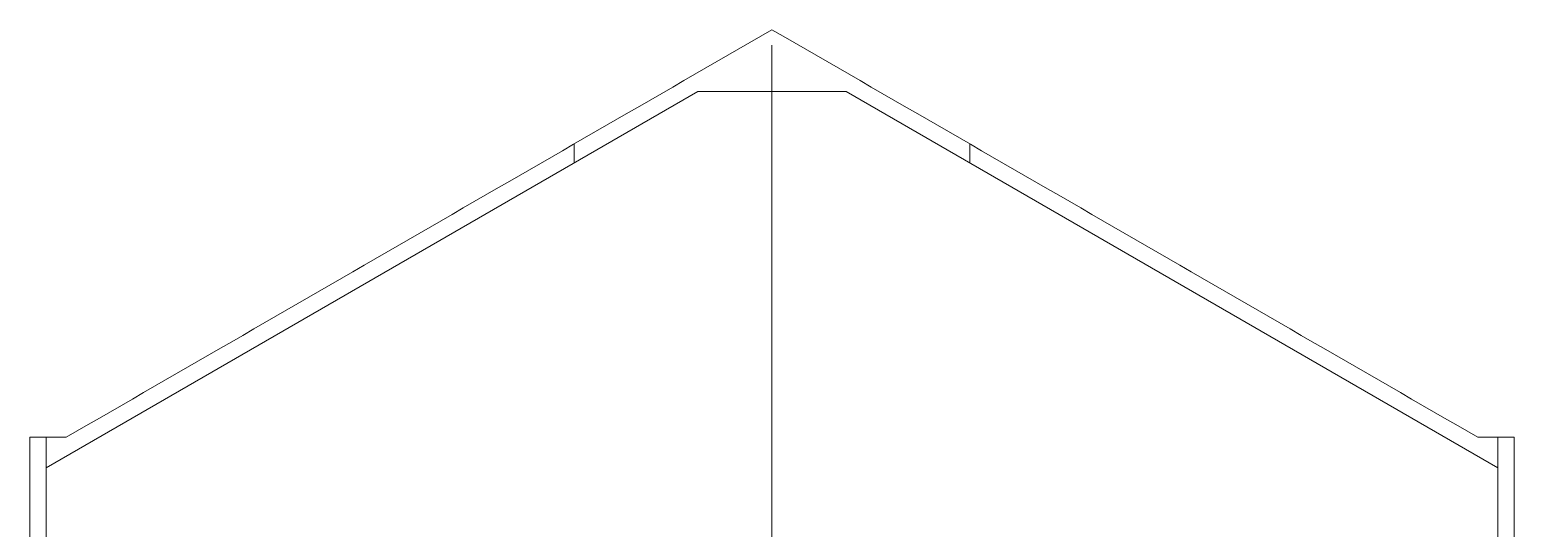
# Model space of a CAD drawing. Header units: millimetres. Extents: x 4137 to 6698, y 1400 to 3585.
# Drawn here: x 5211.35 to 5220.35, y 3357.81 to 3360.83 of the extents above; entities that cross this region are included whole.
import ezdxf

# ---------------------------------------------------------------- set-up
doc = ezdxf.new("R2010")
doc.units = ezdxf.units.MM
doc.layers.add('000-PI-Oprema', color=30, linetype='Continuous', lineweight=5)

msp = doc.modelspace()

# ---------------------------------------------------------------- linework, layer by layer
at = {"layer": '000-PI-Oprema', "color": 0, "linetype": 'ByBlock', "lineweight": 0}
for p, q in [((5215.8477, 3360.7394), (5215.8477, 3360.4587)), ((5215.8477, 3360.7394), (5215.8477, 3360.4587)), ((5211.4477, 3358.1782), (5215.3977, 3360.4587)), ((5215.8477, 3360.4587), (5215.3977, 3360.4587)), ((5215.8477, 3360.4587), (5215.8477, 3247.0406)), ((5215.8477, 3360.4587), (5215.8477, 3247.0406)), ((5216.2977, 3360.4587), (5215.8477, 3360.4587)), ((5216.2977, 3360.4587), (5220.2477, 3358.1782)), ((5214.6477, 3360.0257), (5214.6477, 3360.1427)), ((5217.0477, 3360.0257), (5217.0477, 3360.1427)), ((5211.3477, 3358.3639), (5211.5695, 3358.3639)), ((5211.5695, 3358.3639), (5211.3477, 3358.3639)), ((5211.4477, 3358.3639), (5211.4477, 3358.1782)), ((5220.3477, 3358.3639), (5220.126, 3358.3639)), ((5220.3477, 3358.3639), (5220.126, 3358.3639)), ((5220.2477, 3358.3639), (5220.2477, 3358.1782)), ((5211.4477, 3249.3631), (5211.4477, 3358.1782)), ((5220.2477, 3358.1782), (5220.2477, 3249.3631))]:
    msp.add_line(p, q, dxfattribs=at)
for points in [[(5215.8477, 3360.834), (5214.4217, 3360.0106), (5212.9956, 3359.1873), (5211.5695, 3358.3639)], [(5220.126, 3358.3639), (5218.6998, 3359.1873), (5217.2737, 3360.0106), (5215.8477, 3360.834)]]:
    msp.add_open_spline(points, degree=3, dxfattribs=at)
for points, knots in [([(5211.3477, 3249.0776), (5211.3477, 3252.4184), (5211.3477, 3260.3834), (5211.3477, 3273.0229), (5211.3477, 3288.5093), (5211.3477, 3302.8035), (5211.3477, 3317.0134), (5211.3477, 3331.58), (5211.3477, 3345.75), (5211.3477, 3355.32), (5211.3477, 3358.3639)], [0, 0, 0, 0, 0.091483, 0.21812, 0.346206, 0.515858, 0.610111, 0.736264, 0.916066, 1, 1, 1, 1]), ([(5220.3477, 3358.3639), (5220.3477, 3355.32), (5220.3477, 3345.75), (5220.3477, 3331.58), (5220.3477, 3317.0134), (5220.3477, 3302.8035), (5220.3477, 3288.5093), (5220.3477, 3273.0229), (5220.3477, 3260.3834), (5220.3477, 3252.4184), (5220.3477, 3249.0776)], [0, 0, 0, 0, 0.083934, 0.263736, 0.389889, 0.484142, 0.653794, 0.78188, 0.908517, 1, 1, 1, 1])]:
    msp.add_open_spline(points, degree=3, knots=knots, dxfattribs=at)

doc.saveas('drawing.dxf')
